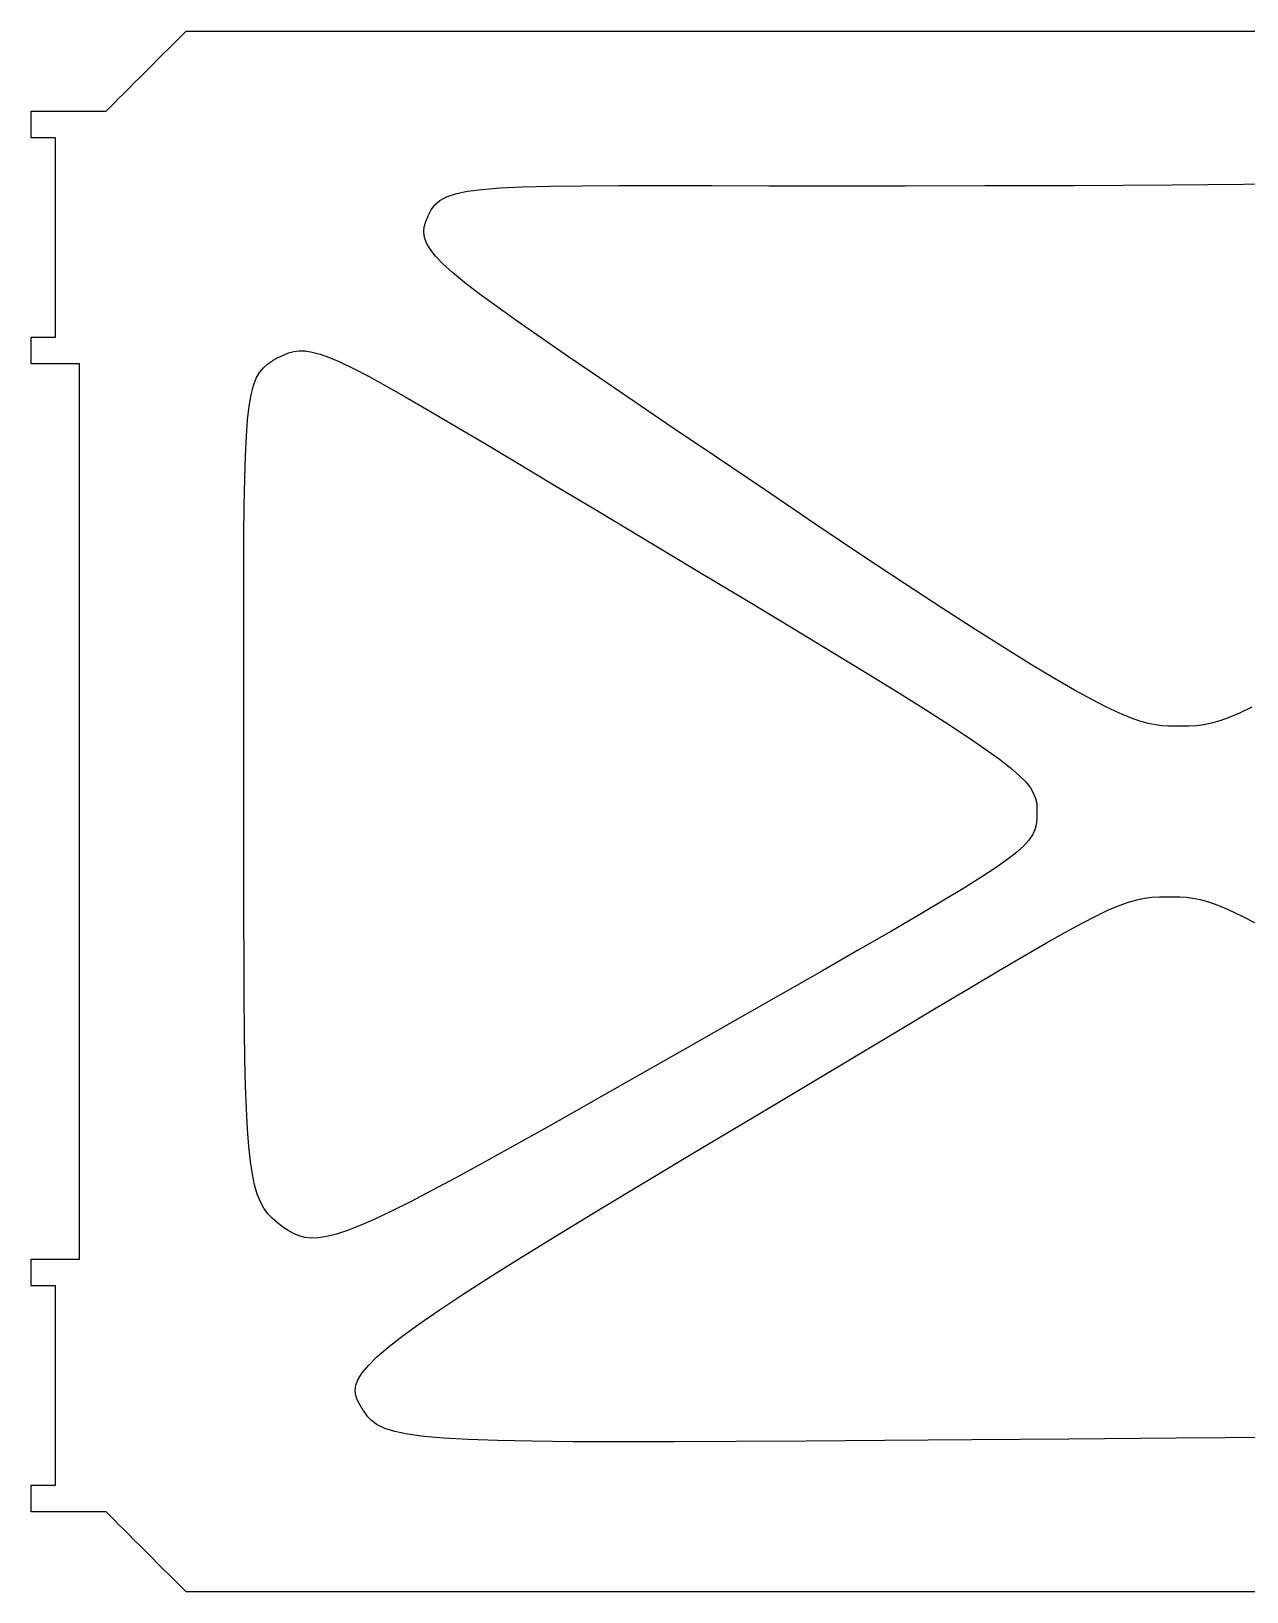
# Model space of a CAD drawing. Extents: x -403 to 96, y -97 to 697.
# Drawn here: x -403 to -251.9, y 503 to 697 of the extents above; entities that cross this region are included whole.
import ezdxf

# ---------------------------------------------------------------- set-up
doc = ezdxf.new("R2010")
doc.units = 0

msp = doc.modelspace()

# ---------------------------------------------------------------- linework, layer by layer
for p, q in [((-384.36, 696.4, 0), (-384.04, 696.72, 0)), ((-384.04, 696.72, 0), (-383.83, 696.93, 0)), ((-383.83, 696.93, 0), (-383.76, 697, 0)), ((-383.76, 697, 0), (-381.72, 697, 0)), ((-381.72, 697, 0), (-375.9, 697, 0)), ((-375.9, 697, 0), (-366.7, 697, 0)), ((-366.7, 697, 0), (-354.56, 697, 0)), ((-354.56, 697, 0), (-339.89, 697, 0)), ((-339.89, 697, 0), (-323.11, 697, 0)), ((-323.11, 697, 0), (-304.65, 697, 0)), ((-304.65, 697, 0), (-284.93, 697, 0)), ((-284.93, 697, 0), (-264.37, 697, 0)), ((-264.37, 697, 0), (-243.38, 697, 0)), ((-386.55, 694.21, 0), (-385.9, 694.86, 0)), ((-385.9, 694.86, 0), (-385.31, 695.45, 0)), ((-385.31, 695.45, 0), (-384.79, 695.97, 0)), ((-384.79, 695.97, 0), (-384.36, 696.4, 0)), ((-388.72, 692.04, 0), (-387.98, 692.78, 0)), ((-387.98, 692.78, 0), (-387.25, 693.51, 0)), ((-387.25, 693.51, 0), (-386.55, 694.21, 0)), ((-390.18, 690.57, 0), (-389.46, 691.3, 0)), ((-389.46, 691.3, 0), (-388.72, 692.04, 0)), ((-392.13, 688.63, 0), (-391.53, 689.22, 0)), ((-391.53, 689.22, 0), (-390.88, 689.88, 0)), ((-390.88, 689.88, 0), (-390.18, 690.57, 0)), ((-403, 687.06, 0), (-403, 687.08, 0)), ((-403, 687.08, 0), (-402.93, 687.08, 0)), ((-403, 686.99, 0), (-403, 687.06, 0)), ((-403, 686.88, 0), (-403, 686.99, 0)), ((-403, 686.74, 0), (-403, 686.88, 0)), ((-402.93, 687.08, 0), (-402.74, 687.08, 0)), ((-402.74, 687.08, 0), (-402.43, 687.08, 0)), ((-402.43, 687.08, 0), (-402.03, 687.08, 0)), ((-402.03, 687.08, 0), (-401.54, 687.08, 0)), ((-401.54, 687.08, 0), (-400.98, 687.08, 0)), ((-400.98, 687.08, 0), (-400.37, 687.08, 0)), ((-400.37, 687.08, 0), (-399.72, 687.08, 0)), ((-399.72, 687.08, 0), (-399.03, 687.08, 0)), ((-399.03, 687.08, 0), (-398.34, 687.08, 0)), ((-398.34, 687.08, 0), (-397.64, 687.08, 0)), ((-397.64, 687.08, 0), (-396.96, 687.08, 0)), ((-396.96, 687.08, 0), (-396.3, 687.08, 0)), ((-396.3, 687.08, 0), (-395.69, 687.08, 0)), ((-395.69, 687.08, 0), (-395.13, 687.08, 0)), ((-395.13, 687.08, 0), (-394.65, 687.08, 0)), ((-394.65, 687.08, 0), (-394.24, 687.08, 0)), ((-394.24, 687.08, 0), (-393.94, 687.08, 0)), ((-393.94, 687.08, 0), (-393.74, 687.08, 0)), ((-393.74, 687.08, 0), (-393.68, 687.08, 0)), ((-393.68, 687.08, 0), (-393.6, 687.15, 0)), ((-393.6, 687.15, 0), (-393.4, 687.36, 0)), ((-393.4, 687.36, 0), (-393.07, 687.68, 0)), ((-393.07, 687.68, 0), (-392.64, 688.11, 0)), ((-392.64, 688.11, 0), (-392.13, 688.63, 0)), ((-403, 686.56, 0), (-403, 686.74, 0)), ((-403, 686.36, 0), (-403, 686.56, 0)), ((-403, 686.15, 0), (-403, 686.36, 0)), ((-403, 685.91, 0), (-403, 686.15, 0)), ((-403, 685.67, 0), (-403, 685.91, 0)), ((-403, 685.42, 0), (-403, 685.67, 0)), ((-403, 685.17, 0), (-403, 685.42, 0)), ((-403, 684.93, 0), (-403, 685.17, 0)), ((-403, 684.69, 0), (-403, 684.93, 0)), ((-403, 684.48, 0), (-403, 684.69, 0)), ((-403, 684.28, 0), (-403, 684.48, 0)), ((-403, 684.1, 0), (-403, 684.28, 0)), ((-403, 683.96, 0), (-403, 684.1, 0)), ((-403, 683.85, 0), (-403, 683.96, 0)), ((-403, 683.78, 0), (-403, 683.85, 0)), ((-403, 683.76, 0), (-403, 683.78, 0)), ((-402.98, 683.76, 0), (-403, 683.76, 0)), ((-402.91, 683.76, 0), (-402.98, 683.76, 0)), ((-402.82, 683.76, 0), (-402.91, 683.76, 0)), ((-402.69, 683.76, 0), (-402.82, 683.76, 0)), ((-402.53, 683.76, 0), (-402.69, 683.76, 0)), ((-402.35, 683.76, 0), (-402.53, 683.76, 0)), ((-402.15, 683.76, 0), (-402.35, 683.76, 0)), ((-401.94, 683.76, 0), (-402.15, 683.76, 0)), ((-401.72, 683.76, 0), (-401.94, 683.76, 0)), ((-401.5, 683.76, 0), (-401.72, 683.76, 0)), ((-401.27, 683.76, 0), (-401.5, 683.76, 0)), ((-401.05, 683.76, 0), (-401.27, 683.76, 0)), ((-400.84, 683.76, 0), (-401.05, 683.76, 0)), ((-400.65, 683.76, 0), (-400.84, 683.76, 0)), ((-400.47, 683.76, 0), (-400.65, 683.76, 0)), ((-400.31, 683.76, 0), (-400.47, 683.76, 0)), ((-400.18, 683.76, 0), (-400.31, 683.76, 0)), ((-400.08, 683.76, 0), (-400.18, 683.76, 0)), ((-400.02, 683.76, 0), (-400.08, 683.76, 0)), ((-400, 683.76, 0), (-400.02, 683.76, 0)), ((-400, 683.58, 0), (-400, 683.76, 0)), ((-400, 683.06, 0), (-400, 683.58, 0)), ((-400, 682.25, 0), (-400, 683.06, 0)), ((-400, 681.18, 0), (-400, 682.25, 0)), ((-400, 679.88, 0), (-400, 681.18, 0)), ((-400, 678.4, 0), (-400, 679.88, 0)), ((-400, 676.77, 0), (-400, 678.4, 0)), ((-350.26, 676.8, 0), (-348.81, 677.1, 0)), ((-348.81, 677.1, 0), (-346.98, 677.34, 0)), ((-346.98, 677.34, 0), (-344.71, 677.52, 0)), ((-344.71, 677.52, 0), (-341.92, 677.65, 0)), ((-341.92, 677.65, 0), (-338.58, 677.74, 0)), ((-338.58, 677.74, 0), (-334.6, 677.79, 0)), ((-334.6, 677.79, 0), (-329.95, 677.81, 0)), ((-329.95, 677.81, 0), (-324.56, 677.82, 0)), ((-324.56, 677.82, 0), (-318.37, 677.81, 0)), ((-318.37, 677.81, 0), (-311.32, 677.79, 0)), ((-311.32, 677.79, 0), (-303.35, 677.78, 0)), ((-303.35, 677.78, 0), (-294.42, 677.78, 0)), ((-294.42, 677.78, 0), (-284.44, 677.8, 0)), ((-284.44, 677.8, 0), (-273.38, 677.84, 0)), ((-273.38, 677.84, 0), (-261.17, 677.91, 0)), ((-261.17, 677.91, 0), (-247.85, 678.01, 0)), ((-400, 675.03, 0), (-400, 676.77, 0)), ((-353.3, 674.8, 0), (-352.83, 675.43, 0)), ((-352.83, 675.43, 0), (-352.2, 675.97, 0)), ((-352.2, 675.97, 0), (-351.37, 676.43, 0)), ((-351.37, 676.43, 0), (-350.26, 676.8, 0)), ((-400, 673.21, 0), (-400, 675.03, 0)), ((-400, 671.36, 0), (-400, 673.21, 0)), ((-354.13, 672.7, 0), (-353.95, 673.36, 0)), ((-353.95, 673.36, 0), (-353.67, 674.06, 0)), ((-353.67, 674.06, 0), (-353.3, 674.8, 0)), ((-400, 669.51, 0), (-400, 671.36, 0)), ((-354.2, 672.04, 0), (-354.13, 672.7, 0)), ((-354.12, 671.37, 0), (-354.2, 672.04, 0)), ((-353.87, 670.67, 0), (-354.12, 671.37, 0)), ((-400, 667.69, 0), (-400, 669.51, 0)), ((-353.42, 669.9, 0), (-353.87, 670.67, 0)), ((-352.75, 669.05, 0), (-353.42, 669.9, 0)), ((-400, 665.95, 0), (-400, 667.69, 0)), ((-351.82, 668.1, 0), (-352.75, 669.05, 0)), ((-350.63, 667.02, 0), (-351.82, 668.1, 0)), ((-400, 664.32, 0), (-400, 665.95, 0)), ((-349.13, 665.78, 0), (-350.63, 667.02, 0)), ((-347.31, 664.37, 0), (-349.13, 665.78, 0)), ((-400, 662.84, 0), (-400, 664.32, 0)), ((-345.13, 662.77, 0), (-347.31, 664.37, 0)), ((-400, 661.54, 0), (-400, 662.84, 0)), ((-400, 660.47, 0), (-400, 661.54, 0)), ((-342.57, 660.94, 0), (-345.13, 662.77, 0)), ((-400, 659.66, 0), (-400, 660.47, 0)), ((-400, 659.14, 0), (-400, 659.66, 0)), ((-339.61, 658.87, 0), (-342.57, 660.94, 0)), ((-403, 658.94, 0), (-403, 658.96, 0)), ((-403, 658.96, 0), (-402.98, 658.96, 0)), ((-403, 658.87, 0), (-403, 658.94, 0)), ((-403, 658.76, 0), (-403, 658.87, 0)), ((-403, 658.62, 0), (-403, 658.76, 0)), ((-403, 658.45, 0), (-403, 658.62, 0)), ((-403, 658.25, 0), (-403, 658.45, 0)), ((-403, 658.03, 0), (-403, 658.25, 0)), ((-403, 657.8, 0), (-403, 658.03, 0)), ((-403, 657.56, 0), (-403, 657.8, 0)), ((-402.98, 658.96, 0), (-402.91, 658.96, 0)), ((-402.91, 658.96, 0), (-402.82, 658.96, 0)), ((-402.82, 658.96, 0), (-402.69, 658.96, 0)), ((-402.69, 658.96, 0), (-402.53, 658.96, 0)), ((-402.53, 658.96, 0), (-402.35, 658.96, 0)), ((-402.35, 658.96, 0), (-402.15, 658.96, 0)), ((-402.15, 658.96, 0), (-401.94, 658.96, 0)), ((-401.94, 658.96, 0), (-401.72, 658.96, 0)), ((-401.72, 658.96, 0), (-401.5, 658.96, 0)), ((-401.5, 658.96, 0), (-401.27, 658.96, 0)), ((-401.27, 658.96, 0), (-401.05, 658.96, 0)), ((-401.05, 658.96, 0), (-400.84, 658.96, 0)), ((-400.84, 658.96, 0), (-400.65, 658.96, 0)), ((-400.65, 658.96, 0), (-400.47, 658.96, 0)), ((-400.47, 658.96, 0), (-400.31, 658.96, 0)), ((-400.31, 658.96, 0), (-400.18, 658.96, 0)), ((-400.18, 658.96, 0), (-400.08, 658.96, 0)), ((-400.08, 658.96, 0), (-400.02, 658.96, 0)), ((-400.02, 658.96, 0), (-400, 658.96, 0)), ((-400, 658.96, 0), (-400, 659.14, 0)), ((-336.21, 656.53, 0), (-339.61, 658.87, 0)), ((-403, 657.32, 0), (-403, 657.56, 0)), ((-403, 657.07, 0), (-403, 657.32, 0)), ((-403, 656.83, 0), (-403, 657.07, 0)), ((-403, 656.6, 0), (-403, 656.83, 0)), ((-403, 656.38, 0), (-403, 656.6, 0)), ((-403, 656.18, 0), (-403, 656.38, 0)), ((-403, 656.01, 0), (-403, 656.18, 0)), ((-403, 655.87, 0), (-403, 656.01, 0)), ((-403, 655.76, 0), (-403, 655.87, 0)), ((-403, 655.69, 0), (-403, 655.76, 0)), ((-373.6, 655.64, 0), (-372.98, 656.05, 0)), ((-372.28, 656.42, 0), (-372.98, 656.05, 0)), ((-372.28, 656.42, 0), (-371.63, 656.74, 0)), ((-371.63, 656.74, 0), (-371, 657, 0)), ((-371, 657, 0), (-370.36, 657.18, 0)), ((-370.36, 657.18, 0), (-369.68, 657.27, 0)), ((-369.68, 657.27, 0), (-368.93, 657.26, 0)), ((-368.93, 657.26, 0), (-368.07, 657.12, 0)), ((-368.07, 657.12, 0), (-367.08, 656.85, 0)), ((-367.08, 656.85, 0), (-365.92, 656.43, 0)), ((-365.92, 656.43, 0), (-364.55, 655.84, 0)), ((-364.55, 655.84, 0), (-362.95, 655.07, 0)), ((-332.36, 653.9, 0), (-336.21, 656.53, 0)), ((-403, 655.67, 0), (-403, 655.69, 0)), ((-402.96, 655.67, 0), (-403, 655.67, 0)), ((-402.83, 655.67, 0), (-402.96, 655.67, 0)), ((-402.63, 655.67, 0), (-402.83, 655.67, 0)), ((-402.37, 655.67, 0), (-402.63, 655.67, 0)), ((-402.06, 655.67, 0), (-402.37, 655.67, 0)), ((-401.7, 655.67, 0), (-402.06, 655.67, 0)), ((-401.31, 655.67, 0), (-401.7, 655.67, 0)), ((-400.89, 655.67, 0), (-401.31, 655.67, 0)), ((-400.45, 655.67, 0), (-400.89, 655.67, 0)), ((-400, 655.67, 0), (-400.45, 655.67, 0)), ((-399.55, 655.67, 0), (-400, 655.67, 0)), ((-399.11, 655.67, 0), (-399.55, 655.67, 0)), ((-398.69, 655.67, 0), (-399.11, 655.67, 0)), ((-398.3, 655.67, 0), (-398.69, 655.67, 0)), ((-397.94, 655.67, 0), (-398.3, 655.67, 0)), ((-397.62, 655.67, 0), (-397.94, 655.67, 0)), ((-397.36, 655.67, 0), (-397.62, 655.67, 0)), ((-397.17, 655.67, 0), (-397.36, 655.67, 0)), ((-397.04, 655.67, 0), (-397.17, 655.67, 0)), ((-397, 655.67, 0), (-397.04, 655.67, 0)), ((-397, 654.86, 0), (-397, 655.67, 0)), ((-397, 652.55, 0), (-397, 654.86, 0)), ((-375.37, 652.94, 0), (-375.02, 653.86, 0)), ((-375.02, 653.86, 0), (-374.61, 654.59, 0)), ((-374.61, 654.59, 0), (-374.14, 655.17, 0)), ((-374.14, 655.17, 0), (-373.6, 655.64, 0)), ((-362.95, 655.07, 0), (-361.09, 654.1, 0)), ((-361.09, 654.1, 0), (-358.93, 652.92, 0)), ((-328.03, 650.95, 0), (-332.36, 653.9, 0)), ((-397, 648.9, 0), (-397, 652.55, 0)), ((-375.66, 651.8, 0), (-375.37, 652.94, 0)), ((-358.93, 652.92, 0), (-356.43, 651.51, 0)), ((-376.1, 648.69, 0), (-375.9, 650.4, 0)), ((-375.9, 650.4, 0), (-375.66, 651.8, 0)), ((-356.43, 651.51, 0), (-353.58, 649.86, 0)), ((-323.18, 647.67, 0), (-328.03, 650.95, 0)), ((-397, 644.09, 0), (-397, 648.9, 0)), ((-376.25, 646.64, 0), (-376.1, 648.69, 0)), ((-353.58, 649.86, 0), (-350.33, 647.96, 0)), ((-376.37, 644.21, 0), (-376.25, 646.64, 0)), ((-350.33, 647.96, 0), (-346.65, 645.78, 0)), ((-317.8, 644.03, 0), (-323.18, 647.67, 0)), ((-397, 638.27, 0), (-397, 644.09, 0)), ((-376.46, 641.36, 0), (-376.37, 644.21, 0)), ((-346.65, 645.78, 0), (-342.51, 643.31, 0)), ((-342.51, 643.31, 0), (-337.89, 640.54, 0)), ((-311.86, 640.01, 0), (-317.8, 644.03, 0)), ((-376.51, 638.04, 0), (-376.46, 641.36, 0)), ((-337.89, 640.54, 0), (-332.74, 637.45, 0)), ((-397, 631.62, 0), (-397, 638.27, 0)), ((-305.45, 635.68, 0), (-311.86, 640.01, 0)), ((-376.55, 634.23, 0), (-376.51, 638.04, 0)), ((-332.74, 637.45, 0), (-327.03, 634.03, 0)), ((-299.65, 631.8, 0), (-305.45, 635.68, 0)), ((-376.57, 629.88, 0), (-376.55, 634.23, 0)), ((-327.03, 634.03, 0), (-320.12, 629.89, 0)), ((-397, 624.3, 0), (-397, 631.62, 0)), ((-294.43, 628.33, 0), (-299.65, 631.8, 0)), ((-376.57, 624.95, 0), (-376.57, 629.88, 0)), ((-320.12, 629.89, 0), (-313.89, 626.15, 0)), ((-289.76, 625.27, 0), (-294.43, 628.33, 0)), ((-376.57, 619.4, 0), (-376.57, 624.95, 0)), ((-313.89, 626.15, 0), (-308.31, 622.78, 0)), ((-285.59, 622.59, 0), (-289.76, 625.27, 0)), ((-397, 616.48, 0), (-397, 624.3, 0)), ((-308.31, 622.78, 0), (-303.33, 619.77, 0)), ((-281.9, 620.25, 0), (-285.59, 622.59, 0)), ((-376.56, 613.2, 0), (-376.57, 619.4, 0)), ((-303.33, 619.77, 0), (-298.93, 617.08, 0)), ((-278.65, 618.24, 0), (-281.9, 620.25, 0)), ((-298.93, 617.08, 0), (-295.07, 614.7, 0)), ((-275.8, 616.53, 0), (-278.65, 618.24, 0)), ((-397, 608.32, 0), (-397, 616.48, 0)), ((-273.32, 615.09, 0), (-275.8, 616.53, 0)), ((-271.17, 613.91, 0), (-273.32, 615.09, 0)), ((-376.55, 606.3, 0), (-376.56, 613.2, 0)), ((-295.07, 614.7, 0), (-291.71, 612.6, 0)), ((-269.32, 612.96, 0), (-271.17, 613.91, 0)), ((-291.71, 612.6, 0), (-288.82, 610.75, 0)), ((-267.73, 612.21, 0), (-269.32, 612.96, 0)), ((-266.36, 611.64, 0), (-267.73, 612.21, 0)), ((-265.18, 611.23, 0), (-266.36, 611.64, 0)), ((-264.15, 610.94, 0), (-265.18, 611.23, 0)), ((-255.25, 611.26, 0), (-256.28, 610.97, 0)), ((-254.09, 611.68, 0), (-255.25, 611.26, 0)), ((-252.78, 612.24, 0), (-254.09, 611.68, 0)), ((-251.25, 612.96, 0), (-252.78, 612.24, 0)), ((-288.82, 610.75, 0), (-286.37, 609.13, 0)), ((-263.24, 610.76, 0), (-264.15, 610.94, 0)), ((-262.42, 610.66, 0), (-263.24, 610.76, 0)), ((-261.64, 610.62, 0), (-262.42, 610.66, 0)), ((-260.87, 610.62, 0), (-261.64, 610.62, 0)), ((-260.07, 610.62, 0), (-260.87, 610.62, 0)), ((-259.09, 610.62, 0), (-260.07, 610.62, 0)), ((-258.16, 610.67, 0), (-259.09, 610.62, 0)), ((-257.24, 610.78, 0), (-258.16, 610.67, 0)), ((-256.28, 610.97, 0), (-257.24, 610.78, 0)), ((-397, 600, 0), (-397, 608.32, 0)), ((-286.37, 609.13, 0), (-284.31, 607.72, 0)), ((-284.31, 607.72, 0), (-282.62, 606.5, 0)), ((-376.55, 598.67, 0), (-376.55, 606.3, 0)), ((-282.62, 606.5, 0), (-281.25, 605.43, 0)), ((-281.25, 605.43, 0), (-280.18, 604.49, 0)), ((-280.18, 604.49, 0), (-279.37, 603.67, 0)), ((-279.37, 603.67, 0), (-278.78, 602.93, 0)), ((-278.78, 602.93, 0), (-278.39, 602.25, 0)), ((-278.39, 602.25, 0), (-278.14, 601.61, 0)), ((-278.14, 601.61, 0), (-278.01, 600.98, 0)), ((-397, 591.68, 0), (-397, 600, 0)), ((-278.01, 600.98, 0), (-277.97, 600.34, 0)), ((-277.97, 599.66, 0), (-278, 598.98, 0)), ((-277.97, 600.34, 0), (-277.97, 599.66, 0)), ((-376.55, 592.4, 0), (-376.55, 598.67, 0)), ((-278.25, 597.72, 0), (-278.53, 597.1, 0)), ((-278.08, 598.34, 0), (-278.25, 597.72, 0)), ((-278, 598.98, 0), (-278.08, 598.34, 0)), ((-279.61, 595.74, 0), (-280.48, 594.95, 0)), ((-278.97, 596.45, 0), (-279.61, 595.74, 0)), ((-278.53, 597.1, 0), (-278.97, 596.45, 0)), ((-281.61, 594.06, 0), (-283.05, 593.04, 0)), ((-280.48, 594.95, 0), (-281.61, 594.06, 0)), ((-376.55, 586.71, 0), (-376.55, 592.4, 0)), ((-284.82, 591.87, 0), (-286.97, 590.52, 0)), ((-283.05, 593.04, 0), (-284.82, 591.87, 0)), ((-397, 583.52, 0), (-397, 591.68, 0)), ((-286.97, 590.52, 0), (-289.54, 588.96, 0)), ((-289.54, 588.96, 0), (-292.55, 587.18, 0)), ((-269.07, 587.76, 0), (-267.76, 588.32, 0)), ((-267.76, 588.32, 0), (-266.6, 588.74, 0)), ((-266.6, 588.74, 0), (-265.57, 589.03, 0)), ((-265.57, 589.03, 0), (-264.61, 589.22, 0)), ((-264.61, 589.22, 0), (-263.68, 589.33, 0)), ((-263.68, 589.33, 0), (-262.75, 589.38, 0)), ((-262.75, 589.38, 0), (-261.77, 589.38, 0)), ((-261.77, 589.38, 0), (-260.98, 589.38, 0)), ((-260.98, 589.38, 0), (-260.21, 589.38, 0)), ((-260.21, 589.38, 0), (-259.43, 589.33, 0)), ((-259.43, 589.33, 0), (-258.6, 589.24, 0)), ((-258.6, 589.24, 0), (-257.7, 589.06, 0)), ((-257.7, 589.06, 0), (-256.67, 588.77, 0)), ((-256.67, 588.77, 0), (-255.49, 588.36, 0)), ((-255.49, 588.36, 0), (-254.12, 587.79, 0)), ((-376.54, 581.57, 0), (-376.55, 586.71, 0)), ((-292.55, 587.18, 0), (-296.04, 585.14, 0)), ((-274.42, 585.01, 0), (-272.36, 586.12, 0)), ((-272.36, 586.12, 0), (-270.59, 587.04, 0)), ((-270.59, 587.04, 0), (-269.07, 587.76, 0)), ((-254.12, 587.79, 0), (-252.53, 587.04, 0)), ((-252.53, 587.04, 0), (-250.67, 586.09, 0)), ((-296.04, 585.14, 0), (-300.06, 582.83, 0)), ((-276.8, 583.66, 0), (-274.42, 585.01, 0)), ((-397, 575.7, 0), (-397, 583.52, 0)), ((-300.06, 582.83, 0), (-304.63, 580.21, 0)), ((-282.74, 580.2, 0), (-279.57, 582.06, 0)), ((-279.57, 582.06, 0), (-276.8, 583.66, 0)), ((-376.52, 576.94, 0), (-376.54, 581.57, 0)), ((-304.63, 580.21, 0), (-309.8, 577.26, 0)), ((-286.38, 578.04, 0), (-282.74, 580.2, 0)), ((-376.48, 572.81, 0), (-376.52, 576.94, 0)), ((-309.8, 577.26, 0), (-315.59, 573.97, 0)), ((-290.51, 575.58, 0), (-286.38, 578.04, 0)), ((-397, 568.38, 0), (-397, 575.7, 0)), ((-295.19, 572.78, 0), (-290.51, 575.58, 0)), ((-376.43, 569.13, 0), (-376.48, 572.81, 0)), ((-315.59, 573.97, 0), (-322.05, 570.3, 0)), ((-300.46, 569.62, 0), (-295.19, 572.78, 0)), ((-376.35, 565.87, 0), (-376.43, 569.13, 0)), ((-322.05, 570.3, 0), (-329.22, 566.22, 0)), ((-306.35, 566.1, 0), (-300.46, 569.62, 0)), ((-397, 561.73, 0), (-397, 568.38, 0)), ((-376.25, 563.02, 0), (-376.35, 565.87, 0)), ((-329.22, 566.22, 0), (-334.3, 563.34, 0)), ((-312.91, 562.17, 0), (-306.35, 566.1, 0)), ((-376.12, 560.52, 0), (-376.25, 563.02, 0)), ((-334.3, 563.34, 0), (-338.91, 560.73, 0)), ((-397, 555.91, 0), (-397, 561.73, 0)), ((-338.91, 560.73, 0), (-343.08, 558.39, 0)), ((-320.19, 557.84, 0), (-312.91, 562.17, 0)), ((-375.96, 558.36, 0), (-376.12, 560.52, 0)), ((-375.75, 556.51, 0), (-375.96, 558.36, 0)), ((-343.08, 558.39, 0), (-346.83, 556.31, 0)), ((-326.53, 554.05, 0), (-320.19, 557.84, 0)), ((-397, 551.1, 0), (-397, 555.91, 0)), ((-375.51, 554.92, 0), (-375.75, 556.51, 0)), ((-375.23, 553.58, 0), (-375.51, 554.92, 0)), ((-346.83, 556.31, 0), (-350.2, 554.47, 0)), ((-374.9, 552.44, 0), (-375.23, 553.58, 0)), ((-350.2, 554.47, 0), (-353.2, 552.87, 0)), ((-332.23, 550.61, 0), (-326.53, 554.05, 0)), ((-397, 547.45, 0), (-397, 551.1, 0)), ((-374.51, 551.49, 0), (-374.9, 552.44, 0)), ((-374.07, 550.68, 0), (-374.51, 551.49, 0)), ((-355.87, 551.48, 0), (-358.22, 550.31, 0)), ((-353.2, 552.87, 0), (-355.87, 551.48, 0)), ((-373.58, 550, 0), (-374.07, 550.68, 0)), ((-373.02, 549.4, 0), (-373.58, 550, 0)), ((-372.39, 548.85, 0), (-373.02, 549.4, 0)), ((-360.29, 549.33, 0), (-362.1, 548.54, 0)), ((-358.22, 550.31, 0), (-360.29, 549.33, 0)), ((-337.33, 547.51, 0), (-332.23, 550.61, 0)), ((-397, 545.14, 0), (-397, 547.45, 0)), ((-371.7, 548.34, 0), (-372.39, 548.85, 0)), ((-371.04, 547.9, 0), (-371.7, 548.34, 0)), ((-370.39, 547.53, 0), (-371.04, 547.9, 0)), ((-369.71, 547.25, 0), (-370.39, 547.53, 0)), ((-368.98, 547.06, 0), (-369.71, 547.25, 0)), ((-366.24, 547.17, 0), (-367.27, 547, 0)), ((-365.05, 547.47, 0), (-366.24, 547.17, 0)), ((-363.68, 547.92, 0), (-365.05, 547.47, 0)), ((-362.1, 548.54, 0), (-363.68, 547.92, 0)), ((-341.85, 544.72, 0), (-337.33, 547.51, 0)), ((-397, 544.33, 0), (-397, 545.14, 0)), ((-368.18, 546.97, 0), (-368.98, 547.06, 0)), ((-367.27, 547, 0), (-368.18, 546.97, 0)), ((-403, 544.31, 0), (-403, 544.33, 0)), ((-403, 544.33, 0), (-402.96, 544.33, 0)), ((-403, 544.24, 0), (-403, 544.31, 0)), ((-403, 544.13, 0), (-403, 544.24, 0)), ((-403, 543.99, 0), (-403, 544.13, 0)), ((-403, 543.82, 0), (-403, 543.99, 0)), ((-403, 543.62, 0), (-403, 543.82, 0)), ((-403, 543.4, 0), (-403, 543.62, 0)), ((-403, 543.17, 0), (-403, 543.4, 0)), ((-402.96, 544.33, 0), (-402.83, 544.33, 0)), ((-402.83, 544.33, 0), (-402.63, 544.33, 0)), ((-402.63, 544.33, 0), (-402.37, 544.33, 0)), ((-402.37, 544.33, 0), (-402.06, 544.33, 0)), ((-402.06, 544.33, 0), (-401.7, 544.33, 0)), ((-401.7, 544.33, 0), (-401.31, 544.33, 0)), ((-401.31, 544.33, 0), (-400.89, 544.33, 0)), ((-400.89, 544.33, 0), (-400.45, 544.33, 0)), ((-400.45, 544.33, 0), (-400, 544.33, 0)), ((-400, 544.33, 0), (-399.55, 544.33, 0)), ((-399.55, 544.33, 0), (-399.11, 544.33, 0)), ((-399.11, 544.33, 0), (-398.69, 544.33, 0)), ((-398.69, 544.33, 0), (-398.3, 544.33, 0)), ((-398.3, 544.33, 0), (-397.94, 544.33, 0)), ((-397.94, 544.33, 0), (-397.62, 544.33, 0)), ((-397.62, 544.33, 0), (-397.36, 544.33, 0)), ((-397.36, 544.33, 0), (-397.17, 544.33, 0)), ((-397.17, 544.33, 0), (-397.04, 544.33, 0)), ((-397.04, 544.33, 0), (-397, 544.33, 0)), ((-345.83, 542.22, 0), (-341.85, 544.72, 0)), ((-403, 542.93, 0), (-403, 543.17, 0)), ((-403, 542.68, 0), (-403, 542.93, 0)), ((-403, 542.44, 0), (-403, 542.68, 0)), ((-403, 542.2, 0), (-403, 542.44, 0)), ((-403, 541.97, 0), (-403, 542.2, 0)), ((-403, 541.75, 0), (-403, 541.97, 0)), ((-403, 541.55, 0), (-403, 541.75, 0)), ((-403, 541.38, 0), (-403, 541.55, 0)), ((-403, 541.24, 0), (-403, 541.38, 0)), ((-349.29, 539.99, 0), (-345.83, 542.22, 0)), ((-403, 541.13, 0), (-403, 541.24, 0)), ((-403, 541.06, 0), (-403, 541.13, 0)), ((-403, 541.04, 0), (-403, 541.06, 0)), ((-402.98, 541.04, 0), (-403, 541.04, 0)), ((-402.91, 541.04, 0), (-402.98, 541.04, 0)), ((-402.82, 541.04, 0), (-402.91, 541.04, 0)), ((-402.69, 541.04, 0), (-402.82, 541.04, 0)), ((-402.53, 541.04, 0), (-402.69, 541.04, 0)), ((-402.35, 541.04, 0), (-402.53, 541.04, 0)), ((-402.15, 541.04, 0), (-402.35, 541.04, 0)), ((-401.94, 541.04, 0), (-402.15, 541.04, 0)), ((-401.72, 541.04, 0), (-401.94, 541.04, 0)), ((-401.5, 541.04, 0), (-401.72, 541.04, 0)), ((-401.27, 541.04, 0), (-401.5, 541.04, 0)), ((-401.05, 541.04, 0), (-401.27, 541.04, 0)), ((-400.84, 541.04, 0), (-401.05, 541.04, 0)), ((-400.65, 541.04, 0), (-400.84, 541.04, 0)), ((-400.47, 541.04, 0), (-400.65, 541.04, 0)), ((-400.31, 541.04, 0), (-400.47, 541.04, 0)), ((-400.18, 541.04, 0), (-400.31, 541.04, 0)), ((-400.08, 541.04, 0), (-400.18, 541.04, 0)), ((-400.02, 541.04, 0), (-400.08, 541.04, 0)), ((-400, 541.04, 0), (-400.02, 541.04, 0)), ((-400, 540.86, 0), (-400, 541.04, 0)), ((-400, 540.34, 0), (-400, 540.86, 0)), ((-400, 539.53, 0), (-400, 540.34, 0)), ((-400, 538.46, 0), (-400, 539.53, 0)), ((-352.27, 538.01, 0), (-349.29, 539.99, 0)), ((-400, 537.16, 0), (-400, 538.46, 0)), ((-354.81, 536.27, 0), (-352.27, 538.01, 0)), ((-400, 535.68, 0), (-400, 537.16, 0)), ((-400, 534.05, 0), (-400, 535.68, 0)), ((-356.92, 534.73, 0), (-354.81, 536.27, 0)), ((-400, 532.31, 0), (-400, 534.05, 0)), ((-358.65, 533.37, 0), (-356.92, 534.73, 0)), ((-400, 530.49, 0), (-400, 532.31, 0)), ((-361.08, 531.15, 0), (-360.03, 532.19, 0)), ((-360.03, 532.19, 0), (-358.65, 533.37, 0)), ((-400, 528.64, 0), (-400, 530.49, 0)), ((-362.35, 529.42, 0), (-361.85, 530.23, 0)), ((-361.85, 530.23, 0), (-361.08, 531.15, 0)), ((-400, 526.79, 0), (-400, 528.64, 0)), ((-362.72, 528.02, 0), (-362.63, 528.69, 0)), ((-362.64, 527.4, 0), (-362.72, 528.02, 0)), ((-362.63, 528.69, 0), (-362.35, 529.42, 0)), ((-400, 524.97, 0), (-400, 526.79, 0)), ((-362.43, 526.79, 0), (-362.64, 527.4, 0)), ((-362.12, 526.18, 0), (-362.43, 526.79, 0)), ((-361.74, 525.55, 0), (-362.12, 526.18, 0)), ((-400, 523.23, 0), (-400, 524.97, 0)), ((-361.74, 525.55, 0), (-361.27, 524.88, 0)), ((-360.71, 524.29, 0), (-361.27, 524.88, 0)), ((-359.99, 523.77, 0), (-360.71, 524.29, 0)), ((-400, 521.6, 0), (-400, 523.23, 0)), ((-359.05, 523.31, 0), (-359.99, 523.77, 0)), ((-357.81, 522.92, 0), (-359.05, 523.31, 0)), ((-356.22, 522.59, 0), (-357.81, 522.92, 0)), ((-354.21, 522.32, 0), (-356.22, 522.59, 0)), ((-351.72, 522.1, 0), (-354.21, 522.32, 0)), ((-348.69, 521.93, 0), (-351.72, 522.1, 0)), ((-345.04, 521.8, 0), (-348.69, 521.93, 0)), ((-286.06, 521.89, 0), (-296.93, 521.81, 0)), ((-274, 521.99, 0), (-286.06, 521.89, 0)), ((-260.68, 522.09, 0), (-274, 521.99, 0)), ((-248.47, 522.16, 0), (-260.68, 522.09, 0)), ((-400, 520.12, 0), (-400, 521.6, 0)), ((-400, 518.82, 0), (-400, 520.12, 0)), ((-340.71, 521.71, 0), (-345.04, 521.8, 0)), ((-335.64, 521.66, 0), (-340.71, 521.71, 0)), ((-329.77, 521.64, 0), (-335.64, 521.66, 0)), ((-323.02, 521.65, 0), (-329.77, 521.64, 0)), ((-315.35, 521.68, 0), (-323.02, 521.65, 0)), ((-306.67, 521.74, 0), (-315.35, 521.68, 0)), ((-296.93, 521.81, 0), (-306.67, 521.74, 0)), ((-400, 517.75, 0), (-400, 518.82, 0)), ((-403, 516.22, 0), (-403, 516.24, 0)), ((-403, 516.24, 0), (-402.98, 516.24, 0)), ((-403, 516.15, 0), (-403, 516.22, 0)), ((-403, 516.04, 0), (-403, 516.15, 0)), ((-403, 515.9, 0), (-403, 516.04, 0)), ((-402.98, 516.24, 0), (-402.91, 516.24, 0)), ((-402.91, 516.24, 0), (-402.82, 516.24, 0)), ((-402.82, 516.24, 0), (-402.69, 516.24, 0)), ((-402.69, 516.24, 0), (-402.53, 516.24, 0)), ((-402.53, 516.24, 0), (-402.35, 516.24, 0)), ((-402.35, 516.24, 0), (-402.15, 516.24, 0)), ((-402.15, 516.24, 0), (-401.94, 516.24, 0)), ((-401.94, 516.24, 0), (-401.72, 516.24, 0)), ((-401.72, 516.24, 0), (-401.5, 516.24, 0)), ((-401.5, 516.24, 0), (-401.27, 516.24, 0)), ((-401.27, 516.24, 0), (-401.05, 516.24, 0)), ((-401.05, 516.24, 0), (-400.84, 516.24, 0)), ((-400.84, 516.24, 0), (-400.65, 516.24, 0)), ((-400.65, 516.24, 0), (-400.47, 516.24, 0)), ((-400.47, 516.24, 0), (-400.31, 516.24, 0)), ((-400.31, 516.24, 0), (-400.18, 516.24, 0)), ((-400.18, 516.24, 0), (-400.08, 516.24, 0)), ((-400.08, 516.24, 0), (-400.02, 516.24, 0)), ((-400.02, 516.24, 0), (-400, 516.24, 0)), ((-400, 516.94, 0), (-400, 517.75, 0)), ((-400, 516.42, 0), (-400, 516.94, 0)), ((-400, 516.24, 0), (-400, 516.42, 0)), ((-403, 515.72, 0), (-403, 515.9, 0)), ((-403, 515.52, 0), (-403, 515.72, 0)), ((-403, 515.31, 0), (-403, 515.52, 0)), ((-403, 515.07, 0), (-403, 515.31, 0)), ((-403, 514.83, 0), (-403, 515.07, 0)), ((-403, 514.58, 0), (-403, 514.83, 0)), ((-403, 514.33, 0), (-403, 514.58, 0)), ((-403, 514.09, 0), (-403, 514.33, 0)), ((-403, 513.85, 0), (-403, 514.09, 0)), ((-403, 513.64, 0), (-403, 513.85, 0)), ((-403, 513.44, 0), (-403, 513.64, 0)), ((-403, 513.26, 0), (-403, 513.44, 0)), ((-403, 513.12, 0), (-403, 513.26, 0)), ((-403, 513.01, 0), (-403, 513.12, 0)), ((-403, 512.94, 0), (-403, 513.01, 0)), ((-403, 512.92, 0), (-403, 512.94, 0)), ((-402.93, 512.92, 0), (-403, 512.92, 0)), ((-402.74, 512.92, 0), (-402.93, 512.92, 0)), ((-402.43, 512.92, 0), (-402.74, 512.92, 0)), ((-402.03, 512.92, 0), (-402.43, 512.92, 0)), ((-401.54, 512.92, 0), (-402.03, 512.92, 0)), ((-400.98, 512.92, 0), (-401.54, 512.92, 0)), ((-400.37, 512.92, 0), (-400.98, 512.92, 0)), ((-399.72, 512.92, 0), (-400.37, 512.92, 0)), ((-399.03, 512.92, 0), (-399.72, 512.92, 0)), ((-398.34, 512.92, 0), (-399.03, 512.92, 0)), ((-397.64, 512.92, 0), (-398.34, 512.92, 0)), ((-396.96, 512.92, 0), (-397.64, 512.92, 0)), ((-396.3, 512.92, 0), (-396.96, 512.92, 0)), ((-395.69, 512.92, 0), (-396.3, 512.92, 0)), ((-395.13, 512.92, 0), (-395.69, 512.92, 0)), ((-394.65, 512.92, 0), (-395.13, 512.92, 0)), ((-394.24, 512.92, 0), (-394.65, 512.92, 0)), ((-393.94, 512.92, 0), (-394.24, 512.92, 0)), ((-393.74, 512.92, 0), (-393.94, 512.92, 0)), ((-393.68, 512.92, 0), (-393.74, 512.92, 0)), ((-393.6, 512.85, 0), (-393.68, 512.92, 0)), ((-393.4, 512.64, 0), (-393.6, 512.85, 0)), ((-393.07, 512.32, 0), (-393.4, 512.64, 0)), ((-392.64, 511.89, 0), (-393.07, 512.32, 0)), ((-392.13, 511.37, 0), (-392.64, 511.89, 0)), ((-391.53, 510.78, 0), (-392.13, 511.37, 0)), ((-390.88, 510.12, 0), (-391.53, 510.78, 0)), ((-390.18, 509.43, 0), (-390.88, 510.12, 0)), ((-389.46, 508.7, 0), (-390.18, 509.43, 0)), ((-388.72, 507.96, 0), (-389.46, 508.7, 0)), ((-387.98, 507.22, 0), (-388.72, 507.96, 0)), ((-387.25, 506.49, 0), (-387.98, 507.22, 0)), ((-386.55, 505.79, 0), (-387.25, 506.49, 0)), ((-385.9, 505.14, 0), (-386.55, 505.79, 0)), ((-385.31, 504.55, 0), (-385.9, 505.14, 0)), ((-384.79, 504.03, 0), (-385.31, 504.55, 0)), ((-384.36, 503.6, 0), (-384.79, 504.03, 0)), ((-384.04, 503.28, 0), (-384.36, 503.6, 0)), ((-383.83, 503.07, 0), (-384.04, 503.28, 0)), ((-383.76, 503, 0), (-383.83, 503.07, 0)), ((-381.72, 503, 0), (-383.76, 503, 0)), ((-375.9, 503, 0), (-381.72, 503, 0)), ((-366.7, 503, 0), (-375.9, 503, 0)), ((-354.56, 503, 0), (-366.7, 503, 0)), ((-339.89, 503, 0), (-354.56, 503, 0)), ((-323.11, 503, 0), (-339.89, 503, 0)), ((-304.65, 503, 0), (-323.11, 503, 0)), ((-284.93, 503, 0), (-304.65, 503, 0)), ((-264.37, 503, 0), (-284.93, 503, 0)), ((-243.38, 503, 0), (-264.37, 503, 0))]:
    msp.add_line(p, q)

doc.saveas('drawing.dxf')
